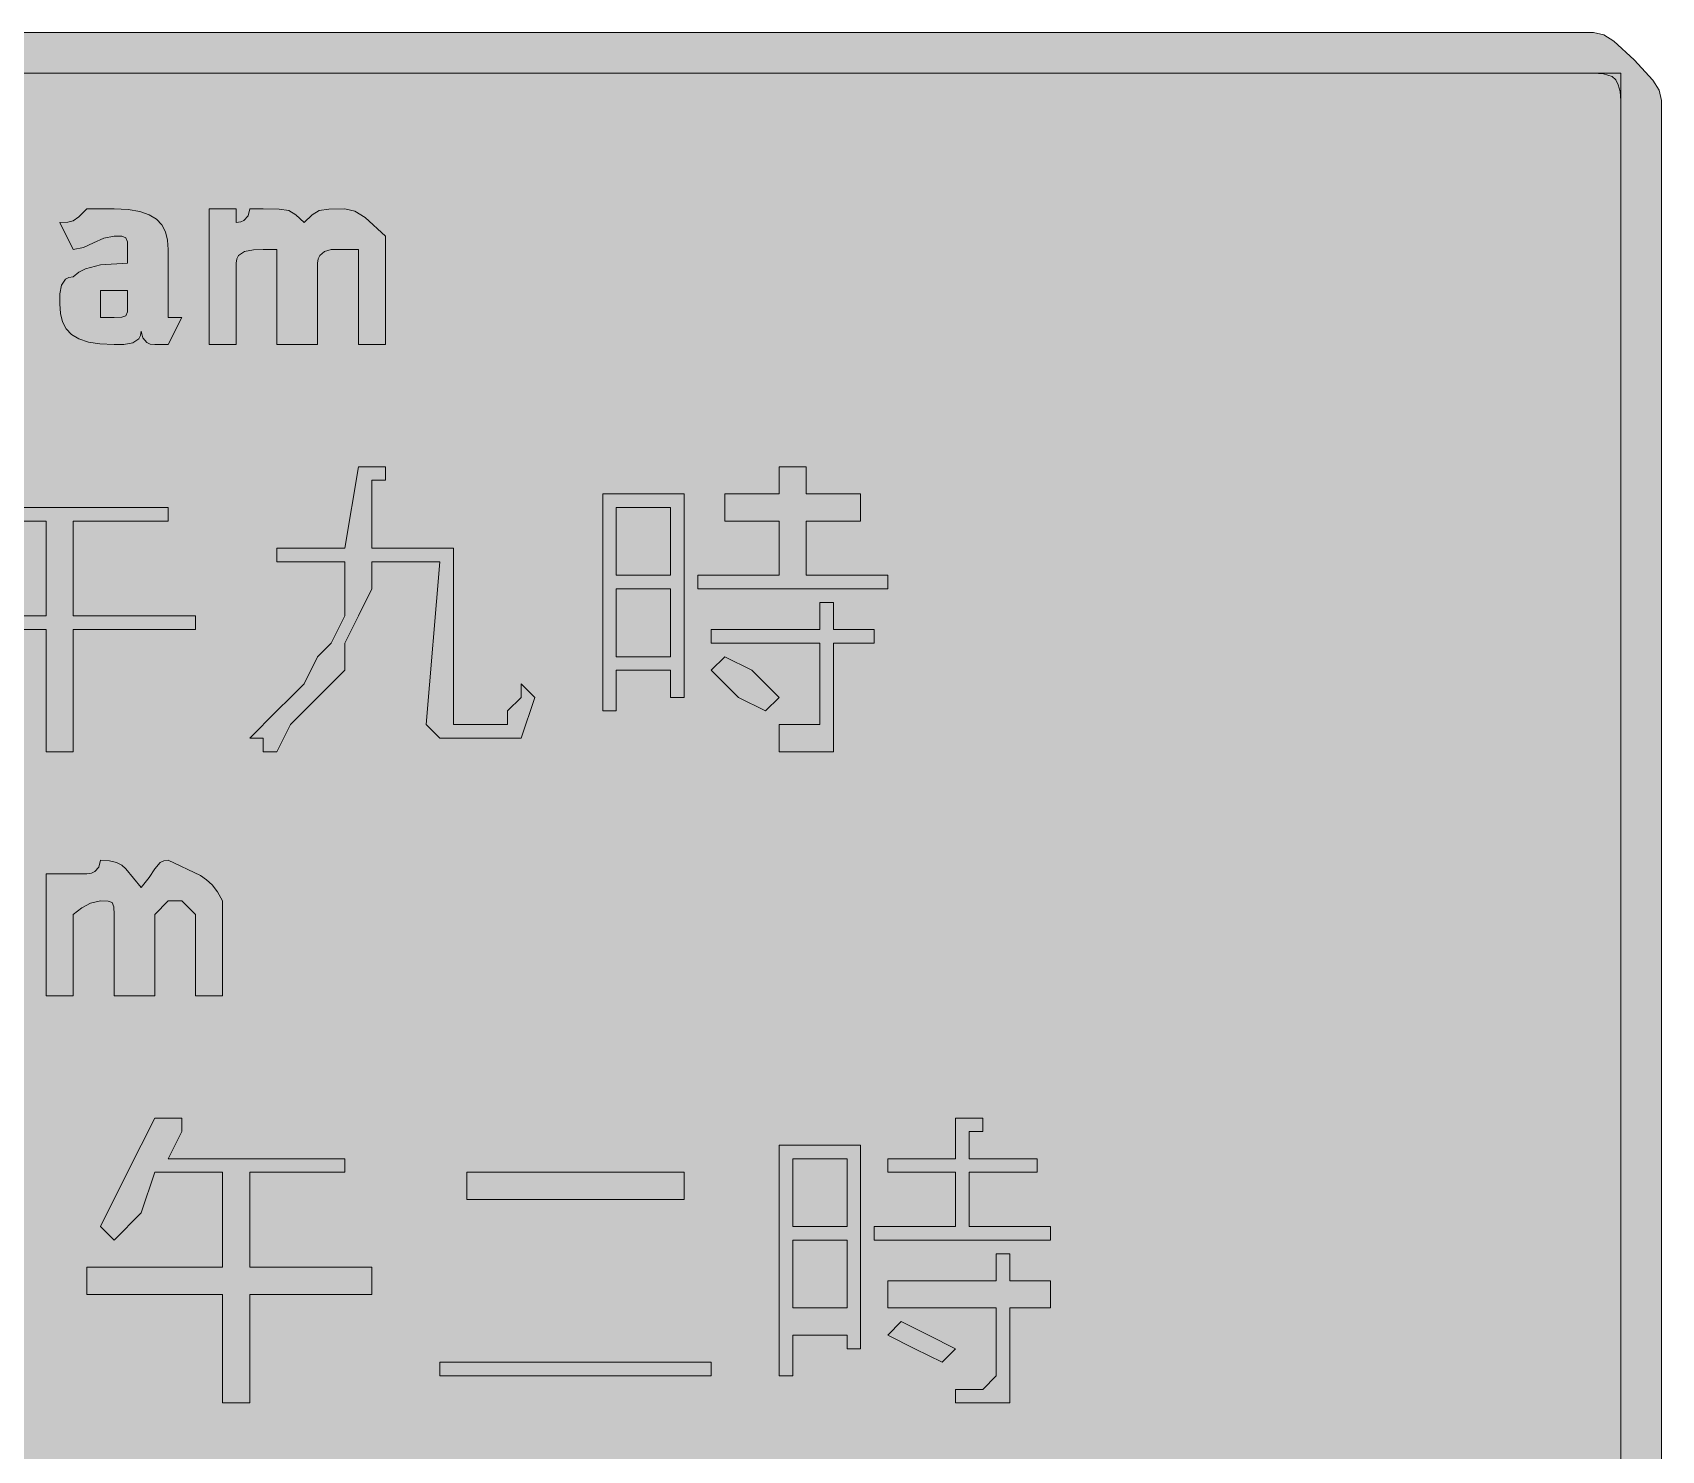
# Model space of a CAD drawing. Header units: metres. Extents: x 81 to 486, y 9 to 260.
# Drawn here: x 342.3 to 486.3, y 134.8 to 260.2 of the extents above; entities that cross this region are included whole.
import ezdxf

# ---------------------------------------------------------------- set-up
doc = ezdxf.new("R2010")
doc.units = ezdxf.units.M
doc.layers.add('FILL_BLACK_000000', color=7, linetype='Continuous', true_color=0x000000)
doc.layers.add('FILL_WHITE_FFFFFF', color=7, linetype='Continuous', true_color=0xffffff)

msp = doc.modelspace()

# ---------------------------------------------------------------- hatches: boundary and pattern name
at = {"layer": 'FILL_BLACK_000000', "true_color": 0x000000}
h = msp.add_hatch(color=7, dxfattribs=at)
h.dxf.hatch_style = 1
h.paths.add_polyline_path([(80.69, 255.06), (80.82, 255.96), (81.18, 256.86), (81.87, 257.76), (83.67, 259.41), (84.57, 259.95), (85.47, 260.16), (480.27, 260.16), (481.17, 259.95), (482.07, 259.41), (483.87, 257.76), (485.52, 255.96), (486.06, 255.06), (486.27, 254.16), (486.27, 15.36), (486.22, 14.51), (486.06, 13.77), (485.52, 12.51), (484.75, 11.48), (483.87, 10.56), (482.97, 9.87), (482.07, 9.51), (481.17, 9.38), (480.27, 9.36), (85.47, 9.36), (84.57, 9.38), (83.67, 9.51), (82.77, 9.87), (81.87, 10.56), (81.82, 10.96), (81.68, 11.27), (81.27, 11.76), (80.86, 12.25), (80.72, 12.56), (80.67, 12.96), (80.67, 15.36), (80.67, 254.16), (80.69, 255.06)])
h.paths.add_polyline_path([(83.82, 256.26), (83.51, 255.97), (83.28, 255.55), (83.12, 254.95), (83.07, 254.16), (83.07, 14.16), (83.22, 13.56), (83.58, 13.15), (83.87, 13.01), (84.27, 12.96), (84.32, 12.56), (84.46, 12.27), (84.87, 11.91), (85.47, 11.76), (480.27, 11.76), (481.15, 11.97), (481.92, 12.51), (482.46, 13.28), (482.67, 14.16), (482.67, 254.16), (482.62, 254.95), (482.46, 255.55), (482.23, 255.97), (481.92, 256.26), (481.15, 256.52), (480.27, 256.56), (85.47, 256.56), (84.59, 256.52), (83.82, 256.26)], flags=16)
h = msp.add_hatch(color=7, dxfattribs=at)
h.dxf.hatch_style = 1
h.paths.add_polyline_path([(350.65, 241.65), (350.52, 242.01), (350.16, 242.14), (349.47, 242.16), (348.57, 241.97), (347.67, 241.56), (346.77, 241.15), (345.87, 240.96), (344.67, 243.36), (345.38, 243.38), (345.87, 243.51), (346.36, 243.87), (347.07, 244.56), (349.47, 244.56), (350.71, 244.5), (351.74, 244.33), (352.57, 244.05), (353.22, 243.66), (353.7, 243.15), (354.03, 242.53), (354.21, 241.8), (354.27, 240.96), (354.27, 234.96), (355.47, 234.96), (354.27, 232.56), (353.07, 232.56), (352.67, 232.61), (352.38, 232.75), (352.02, 233.16), (351.87, 233.76), (351.82, 233.36), (351.66, 233.07), (351.12, 232.71), (350.35, 232.58), (349.47, 232.56), (348.23, 232.62), (347.2, 232.78), (346.37, 233.07), (345.72, 233.46), (345.24, 233.97), (344.91, 234.58), (344.73, 235.32), (344.67, 236.16), (344.69, 237.04), (344.82, 237.81), (345.18, 238.35), (345.47, 238.51), (345.87, 238.56), (346.37, 238.96), (346.96, 239.25), (348.27, 239.61), (350.67, 239.76), (350.67, 240.96), (350.65, 241.65)])
h.paths.add_polyline_path([(349.47, 234.96), (350.16, 234.98), (350.52, 235.11), (350.65, 235.47), (350.67, 236.16), (350.67, 237.36), (348.27, 237.36), (348.27, 236.16), (348.27, 234.96), (349.47, 234.96)], flags=16)
h = msp.add_hatch(color=7, dxfattribs=at)
h.dxf.hatch_style = 1
h.paths.add_polyline_path([(357.87, 232.56), (357.87, 244.56), (360.27, 244.56), (360.27, 243.36), (360.67, 243.41), (360.96, 243.55), (361.32, 243.96), (361.47, 244.56), (362.67, 244.56), (364.08, 244.54), (364.92, 244.41), (365.54, 244.05), (366.27, 243.36), (367, 244.05), (367.62, 244.41), (368.46, 244.54), (369.87, 244.56), (370.77, 244.35), (371.67, 243.81), (373.47, 242.16), (373.47, 240.96), (373.47, 232.56), (371.07, 232.56), (371.07, 240.96), (369.87, 240.96), (368.67, 240.96), (368.07, 240.81), (367.66, 240.45), (367.52, 240.16), (367.47, 239.76), (367.47, 232.56), (363.87, 232.56), (363.87, 240.96), (362.67, 240.96), (361.79, 240.94), (361.02, 240.81), (360.48, 240.45), (360.32, 240.16), (360.27, 239.76), (360.27, 232.56), (357.87, 232.56)])
h = msp.add_hatch(color=7, dxfattribs=at)
h.dxf.hatch_style = 1
h.paths.add_polyline_path([(354.27, 216.96), (345.87, 216.96), (345.87, 208.56), (356.67, 208.56), (356.67, 207.36), (345.87, 207.36), (345.87, 196.56), (343.47, 196.56), (343.47, 207.36), (331.47, 207.36), (331.47, 208.56), (343.47, 208.56), (343.47, 216.96), (337.47, 216.96), (336.27, 214.56), (333.87, 212.16), (332.67, 213.36), (336.27, 216.96), (338.67, 222.96), (338.67, 221.76), (339.87, 221.76), (339.87, 220.56), (338.67, 218.16), (354.27, 218.16), (354.27, 216.96)])
h = msp.add_hatch(color=7, dxfattribs=at)
h.dxf.hatch_style = 1
h.paths.add_polyline_path([(372.27, 210.96), (371.07, 208.56), (369.87, 206.16), (369.87, 203.76), (368.67, 202.56), (366.27, 200.16), (365.07, 198.96), (363.87, 196.56), (362.67, 196.56), (362.67, 197.76), (361.47, 197.76), (363.87, 200.16), (365.07, 201.36), (366.27, 202.56), (367.47, 204.96), (368.67, 206.16), (369.87, 208.56), (369.87, 210.96), (369.87, 213.36), (363.87, 213.36), (363.87, 214.56), (369.87, 214.56), (371.07, 221.76), (372.27, 221.76), (373.47, 221.76), (373.47, 220.56), (372.27, 220.56), (372.27, 214.56), (379.47, 214.56), (379.47, 198.96), (383.07, 198.96), (384.27, 198.96), (384.27, 200.16), (385.47, 201.36), (385.47, 202.56), (386.67, 201.36), (385.47, 197.76), (383.07, 197.76), (379.47, 197.76), (378.27, 197.76), (377.07, 198.96), (378.27, 213.36), (372.27, 213.36), (372.27, 210.96)])
h = msp.add_hatch(color=7, dxfattribs=at)
h.dxf.hatch_style = 1
h.paths.add_polyline_path([(417.87, 212.16), (417.87, 210.96), (416.67, 210.96), (402.27, 210.96), (401.07, 210.96), (401.07, 212.16), (402.27, 212.16), (408.27, 212.16), (408.27, 216.96), (403.47, 216.96), (403.47, 218.16), (403.47, 219.36), (408.27, 219.36), (408.27, 221.76), (409.47, 221.76), (410.67, 221.76), (410.67, 219.36), (415.47, 219.36), (415.47, 218.16), (415.47, 216.96), (410.67, 216.96), (410.67, 212.16), (416.67, 212.16), (417.87, 212.16)])
h = msp.add_hatch(color=7, dxfattribs=at)
h.dxf.hatch_style = 1
h.paths.add_polyline_path([(399.87, 202.56), (399.87, 201.36), (398.67, 201.36), (398.67, 202.56), (398.67, 203.76), (395.07, 203.76), (393.87, 203.76), (393.87, 200.16), (392.67, 200.16), (392.67, 219.36), (399.87, 219.36), (399.87, 202.56)])
h.paths.add_polyline_path([(395.07, 204.96), (398.67, 204.96), (398.67, 210.96), (395.07, 210.96), (393.87, 210.96), (393.87, 204.96), (395.07, 204.96)], flags=16)
h.paths.add_polyline_path([(398.67, 212.16), (398.67, 218.16), (395.07, 218.16), (393.87, 218.16), (393.87, 212.16), (395.07, 212.16), (398.67, 212.16)], flags=16)
h = msp.add_hatch(color=7, dxfattribs=at)
h.dxf.hatch_style = 1
h.paths.add_polyline_path([(413.07, 209.76), (413.07, 207.36), (416.67, 207.36), (416.67, 206.16), (413.07, 206.16), (413.07, 198.96), (413.07, 197.76), (413.07, 196.56), (411.87, 196.56), (409.47, 196.56), (408.27, 196.56), (408.27, 197.76), (408.27, 198.96), (410.67, 198.96), (411.87, 198.96), (411.87, 206.16), (402.27, 206.16), (402.27, 207.36), (411.87, 207.36), (411.87, 209.76), (413.07, 209.76)])
h = msp.add_hatch(color=7, dxfattribs=at)
h.dxf.hatch_style = 1
h.paths.add_polyline_path([(405.87, 203.76), (408.27, 201.36), (407.07, 200.16), (404.67, 201.36), (402.27, 203.76), (403.47, 204.96), (405.87, 203.76)])
h = msp.add_hatch(color=7, dxfattribs=at)
h.dxf.hatch_style = 1
h.paths.add_polyline_path([(349.47, 174.96), (349.47, 182.16), (349.45, 182.85), (349.32, 183.21), (348.96, 183.34), (348.27, 183.36), (347.39, 183.17), (346.62, 182.76), (345.87, 182.16), (345.87, 174.96), (343.47, 174.96), (343.47, 185.76), (345.87, 185.76), (347.07, 185.76), (347.47, 185.81), (347.76, 185.95), (348.12, 186.36), (348.27, 186.96), (349.06, 186.91), (349.68, 186.75), (350.15, 186.52), (350.52, 186.21), (351.87, 184.56), (352.58, 185.44), (353.07, 186.21), (353.56, 186.75), (353.87, 186.91), (354.27, 186.96), (357.12, 185.61), (357.66, 185.24), (358.15, 184.77), (358.62, 184.15), (359.07, 183.36), (359.07, 174.96), (356.67, 174.96), (356.67, 182.16), (355.47, 183.36), (354.27, 183.36), (353.07, 182.16), (353.07, 174.96), (349.47, 174.96)])
h = msp.add_hatch(color=7, dxfattribs=at)
h.dxf.hatch_style = 1
h.paths.add_polyline_path([(369.87, 159.36), (361.47, 159.36), (361.47, 150.96), (372.27, 150.96), (372.27, 148.56), (361.47, 148.56), (361.47, 138.96), (359.07, 138.96), (359.07, 148.56), (347.07, 148.56), (347.07, 150.96), (359.07, 150.96), (359.07, 159.36), (353.07, 159.36), (351.87, 155.76), (349.47, 153.36), (348.27, 154.56), (350.67, 159.36), (353.07, 164.16), (354.27, 164.16), (355.47, 164.16), (355.47, 162.96), (354.27, 160.56), (369.87, 160.56), (369.87, 159.36)])
h = msp.add_hatch(color=7, dxfattribs=at)
h.dxf.hatch_style = 1
h.paths.add_polyline_path([(432.27, 153.36), (416.67, 153.36), (416.67, 154.56), (423.87, 154.56), (423.87, 159.36), (419.07, 159.36), (417.87, 159.36), (417.87, 160.56), (419.07, 160.56), (423.87, 160.56), (423.87, 164.16), (425.07, 164.16), (426.27, 164.16), (426.27, 162.96), (425.07, 162.96), (425.07, 160.56), (426.27, 160.56), (431.07, 160.56), (431.07, 159.36), (426.27, 159.36), (425.07, 159.36), (425.07, 154.56), (426.27, 154.56), (432.27, 154.56), (432.27, 153.36)])
h = msp.add_hatch(color=7, dxfattribs=at)
h.dxf.hatch_style = 1
h.paths.add_polyline_path([(415.47, 161.76), (415.47, 143.76), (414.27, 143.76), (414.27, 144.96), (409.47, 144.96), (409.47, 142.56), (409.47, 141.36), (408.27, 141.36), (408.27, 142.56), (408.27, 161.76), (415.47, 161.76)])
h.paths.add_polyline_path([(414.27, 153.36), (409.47, 153.36), (409.47, 147.36), (414.27, 147.36), (414.27, 153.36)], flags=16)
h.paths.add_polyline_path([(414.27, 160.56), (409.47, 160.56), (409.47, 154.56), (414.27, 154.56), (414.27, 160.56)], flags=16)
h = msp.add_hatch(color=7, dxfattribs=at)
h.dxf.hatch_style = 1
h.paths.add_polyline_path([(380.67, 159.36), (399.87, 159.36), (399.87, 156.96), (380.67, 156.96), (380.67, 159.36)])
h = msp.add_hatch(color=7, dxfattribs=at)
h.dxf.hatch_style = 1
h.paths.add_polyline_path([(428.67, 152.16), (428.67, 150.96), (428.67, 149.76), (432.27, 149.76), (432.27, 148.56), (432.27, 147.36), (428.67, 147.36), (428.67, 140.16), (428.67, 138.96), (427.47, 138.96), (425.07, 138.96), (423.87, 138.96), (423.87, 140.16), (426.27, 140.16), (427.47, 141.36), (427.47, 147.36), (426.27, 147.36), (417.87, 147.36), (417.87, 148.56), (417.87, 149.76), (426.27, 149.76), (427.47, 149.76), (427.47, 152.16), (428.67, 152.16)])
h = msp.add_hatch(color=7, dxfattribs=at)
h.dxf.hatch_style = 1
h.paths.add_polyline_path([(421.47, 144.96), (423.87, 143.76), (422.67, 142.56), (420.27, 143.76), (417.87, 144.96), (419.07, 146.16), (421.47, 144.96)])
h = msp.add_hatch(color=7, dxfattribs=at)
h.dxf.hatch_style = 1
h.paths.add_polyline_path([(378.27, 142.56), (402.27, 142.56), (402.27, 141.36), (378.27, 141.36), (378.27, 142.56)])
at = {"layer": 'FILL_WHITE_FFFFFF', "true_color": 0xffffff}
h = msp.add_hatch(color=7, dxfattribs=at)
h.dxf.hatch_style = 1
h.paths.add_polyline_path([(480.27, 256.56), (482.67, 256.56), (482.67, 254.16), (482.67, 14.16), (482.67, 12.96), (481.96, 12.27), (481.47, 11.91), (480.98, 11.78), (480.27, 11.76), (85.47, 11.76), (84.87, 11.91), (84.46, 12.27), (84.32, 12.56), (84.27, 12.96), (83.87, 13.01), (83.58, 13.15), (83.22, 13.56), (83.07, 14.16), (83.07, 254.16), (83.12, 254.95), (83.28, 255.55), (83.51, 255.97), (83.82, 256.26), (84.59, 256.52), (85.47, 256.56), (480.27, 256.56)])

# ---------------------------------------------------------------- linework, layer by layer
at = {"layer": 'FILL_BLACK_000000', "lineweight": 0, "true_color": 0x000000}
for points in [[(85.47, 260.16), (480.27, 260.16), (481.17, 259.95), (482.07, 259.41), (483.87, 257.76), (485.52, 255.96), (486.06, 255.06), (486.27, 254.16), (486.27, 15.36), (486.22, 14.51), (486.06, 13.77), (485.52, 12.51), (484.75, 11.48), (483.87, 10.56), (482.97, 9.87), (482.07, 9.51), (481.17, 9.38), (480.27, 9.36), (85.47, 9.36)], [(85.47, 11.76), (480.27, 11.76), (481.15, 11.97), (481.92, 12.51), (482.46, 13.28), (482.67, 14.16), (482.67, 254.16), (482.62, 254.95), (482.46, 255.55), (482.23, 255.97), (481.92, 256.26), (481.15, 256.52), (480.27, 256.56), (85.47, 256.56)]]:
    msp.add_lwpolyline(points, dxfattribs=at)
for points in [[(350.65, 241.65), (350.52, 242.01), (350.16, 242.14), (349.47, 242.16), (348.57, 241.97), (347.67, 241.56), (346.77, 241.15), (345.87, 240.96), (344.67, 243.36), (345.38, 243.38), (345.87, 243.51), (346.36, 243.87), (347.07, 244.56), (349.47, 244.56), (350.71, 244.5), (351.74, 244.33), (352.57, 244.05), (353.22, 243.66), (353.7, 243.15), (354.03, 242.53), (354.21, 241.8), (354.27, 240.96), (354.27, 234.96), (355.47, 234.96), (354.27, 232.56), (353.07, 232.56), (352.67, 232.61), (352.38, 232.75), (352.02, 233.16), (351.87, 233.76), (351.82, 233.36), (351.66, 233.07), (351.12, 232.71), (350.35, 232.58), (349.47, 232.56), (348.23, 232.62), (347.2, 232.78), (346.37, 233.07), (345.72, 233.46), (345.24, 233.97), (344.91, 234.58), (344.73, 235.32), (344.67, 236.16), (344.69, 237.04), (344.82, 237.81), (345.18, 238.35), (345.47, 238.51), (345.87, 238.56), (346.37, 238.96), (346.96, 239.25), (348.27, 239.61), (350.67, 239.76), (350.67, 240.96)], [(357.87, 232.56), (357.87, 244.56), (360.27, 244.56), (360.27, 243.36), (360.67, 243.41), (360.96, 243.55), (361.32, 243.96), (361.47, 244.56), (362.67, 244.56), (364.08, 244.54), (364.92, 244.41), (365.54, 244.05), (366.27, 243.36), (367, 244.05), (367.62, 244.41), (368.46, 244.54), (369.87, 244.56), (370.77, 244.35), (371.67, 243.81), (373.47, 242.16), (373.47, 240.96), (373.47, 232.56), (371.07, 232.56), (371.07, 240.96), (369.87, 240.96), (368.67, 240.96), (368.07, 240.81), (367.66, 240.45), (367.52, 240.16), (367.47, 239.76), (367.47, 232.56), (363.87, 232.56), (363.87, 240.96), (362.67, 240.96), (361.79, 240.94), (361.02, 240.81), (360.48, 240.45), (360.32, 240.16), (360.27, 239.76), (360.27, 232.56)], [(349.47, 234.96), (350.16, 234.98), (350.52, 235.11), (350.65, 235.47), (350.67, 236.16), (350.67, 237.36), (348.27, 237.36), (348.27, 236.16), (348.27, 234.96)], [(354.27, 216.96), (345.87, 216.96), (345.87, 208.56), (356.67, 208.56), (356.67, 207.36), (345.87, 207.36), (345.87, 196.56), (343.47, 196.56), (343.47, 207.36), (331.47, 207.36), (331.47, 208.56), (343.47, 208.56), (343.47, 216.96), (337.47, 216.96), (336.27, 214.56), (333.87, 212.16), (332.67, 213.36), (336.27, 216.96), (338.67, 222.96), (338.67, 221.76), (339.87, 221.76), (339.87, 220.56), (338.67, 218.16), (354.27, 218.16)], [(372.27, 210.96), (371.07, 208.56), (369.87, 206.16), (369.87, 203.76), (368.67, 202.56), (366.27, 200.16), (365.07, 198.96), (363.87, 196.56), (362.67, 196.56), (362.67, 197.76), (361.47, 197.76), (363.87, 200.16), (365.07, 201.36), (366.27, 202.56), (367.47, 204.96), (368.67, 206.16), (369.87, 208.56), (369.87, 210.96), (369.87, 213.36), (363.87, 213.36), (363.87, 214.56), (369.87, 214.56), (371.07, 221.76), (372.27, 221.76), (373.47, 221.76), (373.47, 220.56), (372.27, 220.56), (372.27, 214.56), (379.47, 214.56), (379.47, 198.96), (383.07, 198.96), (384.27, 198.96), (384.27, 200.16), (385.47, 201.36), (385.47, 202.56), (386.67, 201.36), (385.47, 197.76), (383.07, 197.76), (379.47, 197.76), (378.27, 197.76), (377.07, 198.96), (378.27, 213.36), (372.27, 213.36)], [(417.87, 212.16), (417.87, 210.96), (416.67, 210.96), (402.27, 210.96), (401.07, 210.96), (401.07, 212.16), (402.27, 212.16), (408.27, 212.16), (408.27, 216.96), (403.47, 216.96), (403.47, 218.16), (403.47, 219.36), (408.27, 219.36), (408.27, 221.76), (409.47, 221.76), (410.67, 221.76), (410.67, 219.36), (415.47, 219.36), (415.47, 218.16), (415.47, 216.96), (410.67, 216.96), (410.67, 212.16), (416.67, 212.16)], [(399.87, 202.56), (399.87, 201.36), (398.67, 201.36), (398.67, 202.56), (398.67, 203.76), (395.07, 203.76), (393.87, 203.76), (393.87, 200.16), (392.67, 200.16), (392.67, 219.36), (399.87, 219.36)], [(398.67, 212.16), (398.67, 218.16), (395.07, 218.16), (393.87, 218.16), (393.87, 212.16), (395.07, 212.16)], [(395.07, 204.96), (398.67, 204.96), (398.67, 210.96), (395.07, 210.96), (393.87, 210.96), (393.87, 204.96)], [(413.07, 209.76), (413.07, 207.36), (416.67, 207.36), (416.67, 206.16), (413.07, 206.16), (413.07, 198.96), (413.07, 197.76), (413.07, 196.56), (411.87, 196.56), (409.47, 196.56), (408.27, 196.56), (408.27, 197.76), (408.27, 198.96), (410.67, 198.96), (411.87, 198.96), (411.87, 206.16), (402.27, 206.16), (402.27, 207.36), (411.87, 207.36), (411.87, 209.76)], [(405.87, 203.76), (408.27, 201.36), (407.07, 200.16), (404.67, 201.36), (402.27, 203.76), (403.47, 204.96)], [(349.47, 174.96), (349.47, 182.16), (349.45, 182.85), (349.32, 183.21), (348.96, 183.34), (348.27, 183.36), (347.39, 183.17), (346.62, 182.76), (345.87, 182.16), (345.87, 174.96), (343.47, 174.96), (343.47, 185.76), (345.87, 185.76), (347.07, 185.76), (347.47, 185.81), (347.76, 185.95), (348.12, 186.36), (348.27, 186.96), (349.06, 186.91), (349.68, 186.75), (350.15, 186.52), (350.52, 186.21), (351.87, 184.56), (352.58, 185.44), (353.07, 186.21), (353.56, 186.75), (353.87, 186.91), (354.27, 186.96), (357.12, 185.61), (357.66, 185.24), (358.15, 184.77), (358.62, 184.15), (359.07, 183.36), (359.07, 174.96), (356.67, 174.96), (356.67, 182.16), (355.47, 183.36), (354.27, 183.36), (353.07, 182.16), (353.07, 174.96)], [(369.87, 159.36), (361.47, 159.36), (361.47, 150.96), (372.27, 150.96), (372.27, 148.56), (361.47, 148.56), (361.47, 138.96), (359.07, 138.96), (359.07, 148.56), (347.07, 148.56), (347.07, 150.96), (359.07, 150.96), (359.07, 159.36), (353.07, 159.36), (351.87, 155.76), (349.47, 153.36), (348.27, 154.56), (350.67, 159.36), (353.07, 164.16), (354.27, 164.16), (355.47, 164.16), (355.47, 162.96), (354.27, 160.56), (369.87, 160.56)], [(432.27, 153.36), (416.67, 153.36), (416.67, 154.56), (423.87, 154.56), (423.87, 159.36), (419.07, 159.36), (417.87, 159.36), (417.87, 160.56), (419.07, 160.56), (423.87, 160.56), (423.87, 164.16), (425.07, 164.16), (426.27, 164.16), (426.27, 162.96), (425.07, 162.96), (425.07, 160.56), (426.27, 160.56), (431.07, 160.56), (431.07, 159.36), (426.27, 159.36), (425.07, 159.36), (425.07, 154.56), (426.27, 154.56), (432.27, 154.56)], [(415.47, 161.76), (415.47, 143.76), (414.27, 143.76), (414.27, 144.96), (409.47, 144.96), (409.47, 142.56), (409.47, 141.36), (408.27, 141.36), (408.27, 142.56), (408.27, 161.76)], [(414.27, 160.56), (409.47, 160.56), (409.47, 154.56), (414.27, 154.56)], [(380.67, 159.36), (399.87, 159.36), (399.87, 156.96), (380.67, 156.96)], [(414.27, 153.36), (409.47, 153.36), (409.47, 147.36), (414.27, 147.36)], [(428.67, 152.16), (428.67, 150.96), (428.67, 149.76), (432.27, 149.76), (432.27, 148.56), (432.27, 147.36), (428.67, 147.36), (428.67, 140.16), (428.67, 138.96), (427.47, 138.96), (425.07, 138.96), (423.87, 138.96), (423.87, 140.16), (426.27, 140.16), (427.47, 141.36), (427.47, 147.36), (426.27, 147.36), (417.87, 147.36), (417.87, 148.56), (417.87, 149.76), (426.27, 149.76), (427.47, 149.76), (427.47, 152.16)], [(421.47, 144.96), (423.87, 143.76), (422.67, 142.56), (420.27, 143.76), (417.87, 144.96), (419.07, 146.16)], [(378.27, 142.56), (402.27, 142.56), (402.27, 141.36), (378.27, 141.36)]]:
    msp.add_lwpolyline(points, close=True, dxfattribs=at)
at = {"layer": 'FILL_WHITE_FFFFFF', "lineweight": 0, "true_color": 0xffffff}
msp.add_lwpolyline([(85.47, 256.56), (480.27, 256.56), (482.67, 256.56), (482.67, 254.16), (482.67, 14.16), (482.67, 12.96), (481.96, 12.27), (481.47, 11.91), (480.98, 11.78), (480.27, 11.76), (85.47, 11.76)], dxfattribs=at)

doc.saveas('drawing.dxf')
